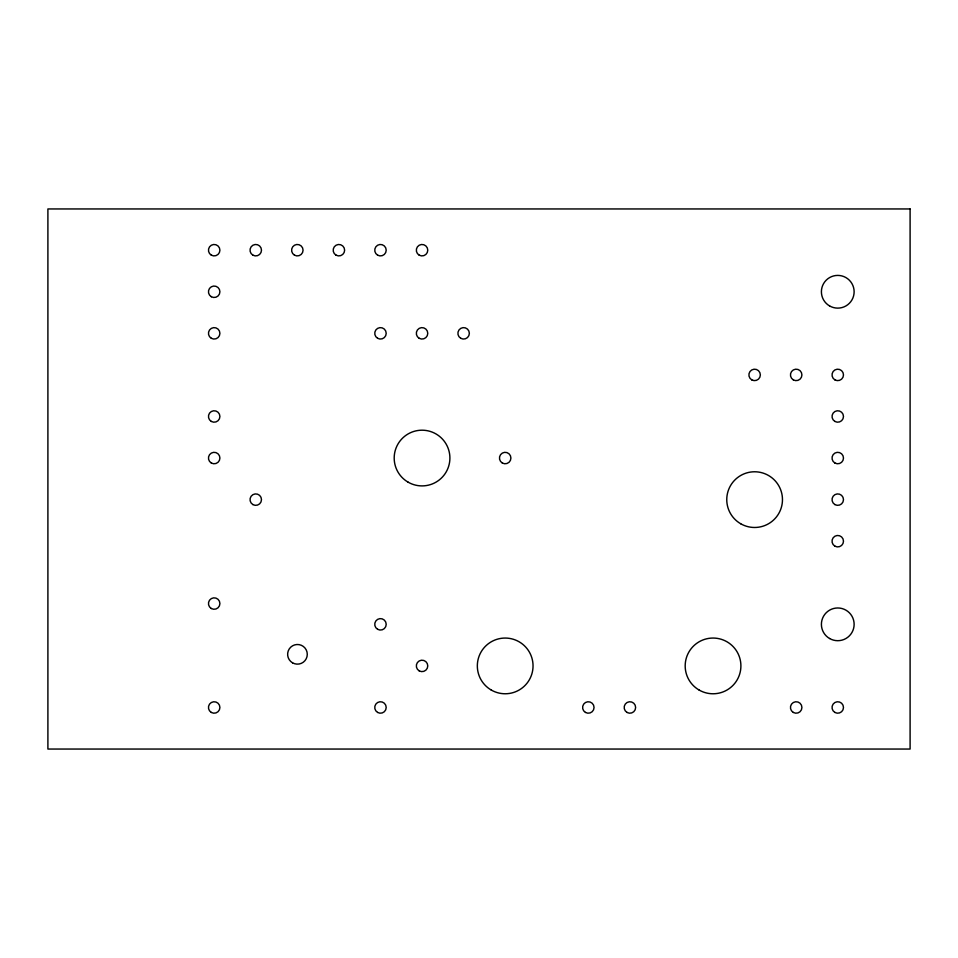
<?xml version="1.0" encoding="UTF-8"?>
<svg xmlns="http://www.w3.org/2000/svg" width="958" height="958" viewBox="0 0 958 958"><rect width="100%" height="100%" fill="white"/><g stroke="black" fill="none" stroke-linecap="round" stroke-linejoin="round"><path stroke-width="1.44" d="M910.1 208.952L47.9 208.952L47.9 749.048L910.1 749.048L910.1 208.952M460.75 338.294A5.724 5.724 0 0 0 469.348 333.336A5.724 5.724 0 0 0 460.75 328.378A5.724 5.724 0 0 0 460.75 338.294M336.042 255.151A5.724 5.724 0 0 0 344.629 250.194A5.724 5.724 0 0 0 336.042 245.236A5.724 5.724 0 0 0 336.042 255.151M829.58 305.937A16.37 16.37 0 0 0 854.129 291.759A16.37 16.37 0 0 0 829.58 277.592A16.37 16.37 0 0 0 829.58 305.937M829.58 638.507A16.37 16.37 0 0 0 854.129 624.341A16.37 16.37 0 0 0 829.58 610.162A16.37 16.37 0 0 0 829.58 638.507M292.549 662.828A9.819 9.819 0 0 0 307.279 654.326A9.819 9.819 0 0 0 292.549 645.812A9.819 9.819 0 0 0 292.549 662.828M793.32 379.871A5.724 5.724 0 0 0 801.918 374.913A5.724 5.724 0 0 0 793.32 369.944A5.724 5.724 0 0 0 793.32 379.871M834.897 379.871A5.724 5.724 0 0 0 843.483 374.913A5.724 5.724 0 0 0 834.897 369.944A5.724 5.724 0 0 0 834.897 379.871M834.897 463.013A5.724 5.724 0 0 0 843.483 458.056A5.724 5.724 0 0 0 834.897 453.086A5.724 5.724 0 0 0 834.897 463.013M834.897 421.436A5.724 5.724 0 0 0 843.483 416.479A5.724 5.724 0 0 0 834.897 411.521A5.724 5.724 0 0 0 834.897 421.436M834.897 504.579A5.724 5.724 0 0 0 843.483 499.621A5.724 5.724 0 0 0 834.897 494.663A5.724 5.724 0 0 0 834.897 504.579M834.897 546.156A5.724 5.724 0 0 0 843.483 541.198A5.724 5.724 0 0 0 834.897 536.229A5.724 5.724 0 0 0 834.897 546.156M793.32 712.441A5.724 5.724 0 0 0 801.918 707.483A5.724 5.724 0 0 0 793.32 702.513A5.724 5.724 0 0 0 793.32 712.441M834.897 712.441A5.724 5.724 0 0 0 843.483 707.483A5.724 5.724 0 0 0 834.897 702.513A5.724 5.724 0 0 0 834.897 712.441M585.47 712.441A5.724 5.724 0 0 0 594.056 707.483A5.724 5.724 0 0 0 585.47 702.513A5.724 5.724 0 0 0 585.47 712.441M627.035 712.441A5.724 5.724 0 0 0 635.633 707.483A5.724 5.724 0 0 0 627.035 702.513A5.724 5.724 0 0 0 627.035 712.441M377.608 712.441A5.724 5.724 0 0 0 386.206 707.483A5.724 5.724 0 0 0 377.608 702.513A5.724 5.724 0 0 0 377.608 712.441M211.323 712.441A5.724 5.724 0 0 0 219.909 707.483A5.724 5.724 0 0 0 211.323 702.513A5.724 5.724 0 0 0 211.323 712.441M502.327 463.013A5.724 5.724 0 0 0 510.913 458.056A5.724 5.724 0 0 0 502.327 453.086A5.724 5.724 0 0 0 502.327 463.013M252.888 504.579A5.724 5.724 0 0 0 261.486 499.621A5.724 5.724 0 0 0 252.888 494.663A5.724 5.724 0 0 0 252.888 504.579M211.323 463.013A5.724 5.724 0 0 0 219.909 458.056A5.724 5.724 0 0 0 211.323 453.086A5.724 5.724 0 0 0 211.323 463.013M211.323 421.436A5.724 5.724 0 0 0 219.909 416.479A5.724 5.724 0 0 0 211.323 411.521A5.724 5.724 0 0 0 211.323 421.436M211.323 338.294A5.724 5.724 0 0 0 219.909 333.336A5.724 5.724 0 0 0 211.323 328.378A5.724 5.724 0 0 0 211.323 338.294M211.323 296.729A5.724 5.724 0 0 0 219.909 291.759A5.724 5.724 0 0 0 211.323 286.801A5.724 5.724 0 0 0 211.323 296.729M211.323 255.151A5.724 5.724 0 0 0 219.909 250.194A5.724 5.724 0 0 0 211.323 245.236A5.724 5.724 0 0 0 211.323 255.151M252.888 255.151A5.724 5.724 0 0 0 261.486 250.194A5.724 5.724 0 0 0 252.888 245.236A5.724 5.724 0 0 0 252.888 255.151M294.465 255.151A5.724 5.724 0 0 0 303.063 250.194A5.724 5.724 0 0 0 294.465 245.236A5.724 5.724 0 0 0 294.465 255.151M377.608 255.151A5.724 5.724 0 0 0 386.206 250.194A5.724 5.724 0 0 0 377.608 245.236A5.724 5.724 0 0 0 377.608 255.151M419.185 255.151A5.724 5.724 0 0 0 427.771 250.194A5.724 5.724 0 0 0 419.185 245.236A5.724 5.724 0 0 0 419.185 255.151M377.608 338.294A5.724 5.724 0 0 0 386.206 333.336A5.724 5.724 0 0 0 377.608 328.378A5.724 5.724 0 0 0 377.608 338.294M751.755 379.871A5.724 5.724 0 0 0 760.341 374.913A5.724 5.724 0 0 0 751.755 369.944A5.724 5.724 0 0 0 751.755 379.871M419.185 338.294A5.724 5.724 0 0 0 427.771 333.336A5.724 5.724 0 0 0 419.185 328.378A5.724 5.724 0 0 0 419.185 338.294M377.608 629.298A5.724 5.724 0 0 0 386.206 624.341A5.724 5.724 0 0 0 377.608 619.371A5.724 5.724 0 0 0 377.608 629.298M419.185 670.863A5.724 5.724 0 0 0 427.771 665.906A5.724 5.724 0 0 0 419.185 660.948A5.724 5.724 0 0 0 419.185 670.863M211.323 608.51A5.724 5.724 0 0 0 219.909 603.552A5.724 5.724 0 0 0 211.323 598.594A5.724 5.724 0 0 0 211.323 608.51M699.112 690.035A27.854 27.854 0 0 0 740.905 665.906A27.854 27.854 0 0 0 699.112 641.788A27.854 27.854 0 0 0 699.112 690.035M408.12 482.173A27.854 27.854 0 0 0 449.901 458.056A27.854 27.854 0 0 0 408.12 433.926A27.854 27.854 0 0 0 408.12 482.173M491.262 690.035A27.854 27.854 0 0 0 533.043 665.906A27.854 27.854 0 0 0 491.262 641.788A27.854 27.854 0 0 0 491.262 690.035M740.69 523.751A27.854 27.854 0 0 0 782.47 499.621A27.854 27.854 0 0 0 740.69 475.503A27.854 27.854 0 0 0 740.69 523.751"/></g></svg>
